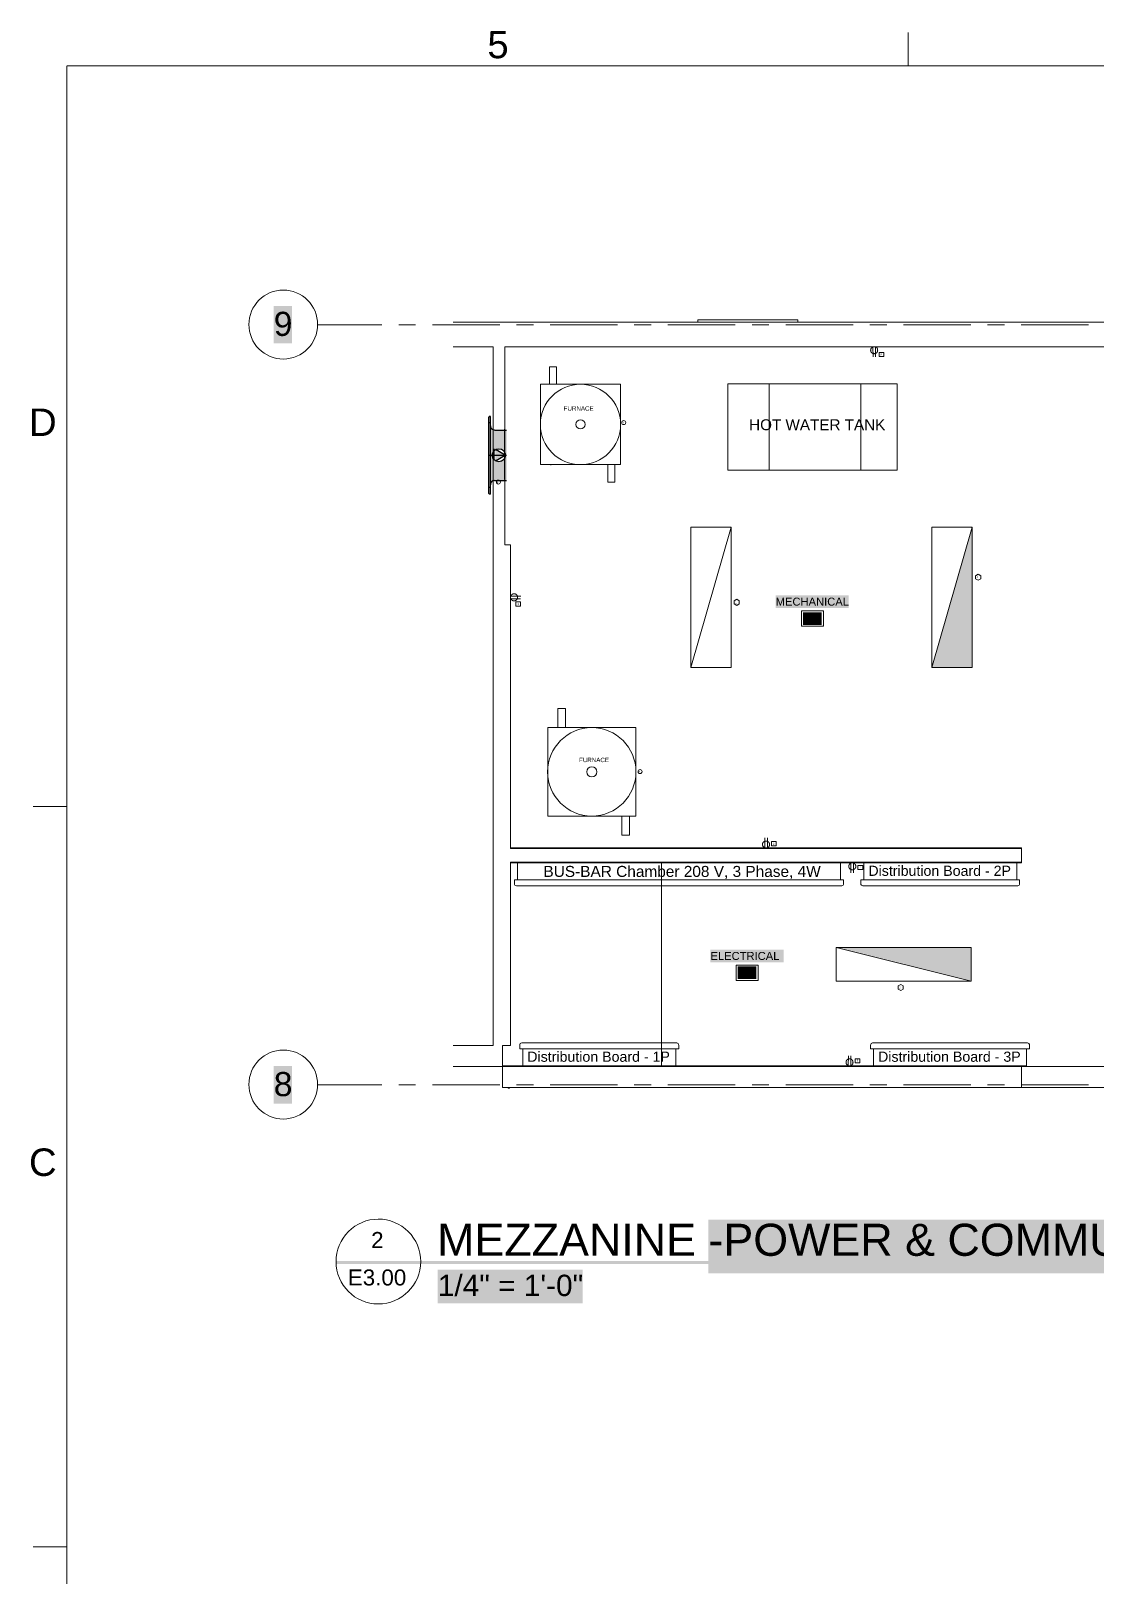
# Model space of a CAD drawing. Header units: inches. Extents: x 0.9 to 36.3, y 0.7 to 23.3.
# Drawn here: x 0.87 to 8.78, y 11.78 to 23.25 of the extents above; entities that cross this region are included whole.
import ezdxf

# ---------------------------------------------------------------- set-up
doc = ezdxf.new("R2010")
doc.units = ezdxf.units.IN
doc.linetypes.add('CENTER', pattern=[50.8, 31.75, -6.35, 6.35, -6.35])
for name, color, linetype, lineweight, true_color in [('Boarder for name', 7, 'Continuous', 5, 0x777777), ('Lights', 7, 'Continuous', 5, 0xff0a0a), ('Numbering Exhaust', 7, 'Continuous', 0, 0x388956), ('Numbering Lights', 1, 'Continuous', 0, 0xff0000), ('PDF_Geometry', 7, 'Continuous', 9, 0x777777)]:
    doc.layers.add(name, color=color, linetype=linetype, lineweight=lineweight, true_color=true_color)
for name, color, linetype, lineweight in [('Furnace', 58, 'Continuous', 5), ('Hot water tank', 28, 'Continuous', 5), ('Numbering Furnace', 58, 'Continuous', 0), ('Numbering Panels', 250, 'Continuous', 0), ('Numbering receptecles', 170, 'Continuous', 0), ('Panels', 12, 'Continuous', 9), ('Receptacles', 170, 'Continuous', 0)]:
    doc.layers.add(name, color=color, linetype=linetype, lineweight=lineweight)
doc.layers.add('PDF_Solid Fills', color=7, linetype='Continuous', true_color=0xffffff)
doc.layers.add('Ventilation Fan', color=7, linetype='Continuous', true_color=0x388956)
doc.layers.add('PDF_Text', color=7, linetype='Continuous')
doc.styles.add('PDF Arial', font='arial.ttf')
doc.styles.add('PDF GillSansMTCondensed', font='arial.ttf')
doc.styles.get("Standard").update_dxf_attribs({"font": 'arial.ttf'})

msp = doc.modelspace()

# ---------------------------------------------------------------- hatches: boundary and pattern name
at = {"layer": 'Lights', "linetype": 'ByBlock', "ltscale": 0.001, "transparency": 33554559}
for points in [[(7.856, 19.568), (7.556, 18.528), (7.856, 18.528)], [(7.848, 16.199), (7.848, 16.449), (6.848, 16.449)]]:
    msp.add_hatch(color=256, dxfattribs=at).paths.add_polyline_path(points)
at = {"layer": 'Ventilation Fan', "linetype": 'CENTER', "ltscale": 0.01, "transparency": 33554559}
h = msp.add_hatch(color=256, dxfattribs=at)
h.dxf.hatch_style = 1
h.paths.add_polyline_path([(4.313, 20.141, -0.622687), (4.391, 20.103), (4.4, 20.103), (4.4, 20.29), (4.313, 20.29)])
h.paths.add_polyline_path([(4.313, 20.29), (4.311, 20.29, -0.414214), (4.28, 20.322), (4.28, 20.103), (4.294, 20.103, -0.232524), (4.313, 20.141)])
h.paths.add_polyline_path([(4.313, 20.065, -0.232524), (4.294, 20.103), (4.28, 20.103), (4.28, 19.884, -0.414214), (4.311, 19.915), (4.313, 19.915)])
h.paths.add_polyline_path([(4.4, 20.103), (4.391, 20.103, -0.622687), (4.313, 20.065), (4.313, 19.915), (4.4, 19.915)])
h.paths.add_polyline_path([(4.391, 20.103), (4.318, 20.103), (4.318, 20.061)], flags=17)
h.paths.add_polyline_path([(4.318, 20.145), (4.318, 20.103), (4.391, 20.103)], flags=17)

# ---------------------------------------------------------------- linework, layer by layer
at = {"layer": 'Boarder for name', "linetype": 'ByBlock'}
for points in [[(6.59, 18.947), (6.753, 18.947), (6.753, 18.834), (6.59, 18.834)], [(6.105, 16.317), (6.269, 16.317), (6.269, 16.204), (6.105, 16.204)]]:
    msp.add_lwpolyline(points, close=True, dxfattribs=at)
at = {"layer": 'Furnace', "linetype": 'ByBlock', "ltscale": 0.001}
for points in [[(4.719, 20.76), (4.772, 20.76), (4.772, 20.63), (4.719, 20.63)], [(4.651, 20.034), (5.247, 20.034), (5.247, 20.63), (4.651, 20.63)], [(4.727, 20.034), (4.729, 20.034), (4.729, 20.033), (4.727, 20.033)], [(4.73, 20.034), (4.732, 20.034), (4.732, 20.033), (4.73, 20.033)], [(4.733, 20.034), (4.735, 20.034), (4.735, 20.033), (4.733, 20.033)], [(5.151, 20.034), (5.204, 20.034), (5.204, 19.904), (5.151, 19.904)], [(4.781, 18.223), (4.839, 18.223), (4.839, 18.081), (4.781, 18.081)], [(4.706, 17.425), (5.361, 17.425), (5.361, 18.081), (4.706, 18.081)], [(4.79, 17.425), (4.791, 17.425), (4.791, 17.423), (4.79, 17.423)], [(4.793, 17.425), (4.795, 17.425), (4.795, 17.423), (4.793, 17.423)], [(4.796, 17.425), (4.798, 17.425), (4.798, 17.423), (4.796, 17.423)], [(5.256, 17.425), (5.314, 17.425), (5.314, 17.282), (5.256, 17.282)]]:
    msp.add_lwpolyline(points, close=True, dxfattribs=at)
for centre, radius in [((4.949, 20.332), 0.298), ((4.949, 20.332), 0.0339), ((5.033, 17.753), 0.328), ((5.033, 17.753), 0.0373)]:
    msp.add_circle(centre, radius, dxfattribs=at)
at = {"layer": 'Hot water tank', "linetype": 'ByBlock', "ltscale": 0.001}
msp.add_lwpolyline([(6.043, 20.632), (7.299, 20.632), (7.299, 19.993), (6.043, 19.993)], close=True, dxfattribs=at)
at = {"layer": 'Hot water tank', "linetype": 'ByBlock', "ltscale": 0.003}
msp.add_lwpolyline([(6.35, 20.632), (7.03, 20.632), (7.03, 19.993), (6.35, 19.993)], close=True, dxfattribs=at)
at = {"layer": 'Lights', "linetype": 'ByBlock'}
for points in [[(5.768, 18.528), (5.768, 19.568), (6.068, 19.568), (5.768, 18.528), (6.068, 18.528), (6.068, 19.568)], [(7.556, 18.528), (7.556, 19.568), (7.856, 19.568), (7.556, 18.528), (7.856, 18.528), (7.856, 19.568)], [(7.848, 16.199), (6.848, 16.199), (6.848, 16.449), (7.848, 16.199), (7.848, 16.449), (6.848, 16.449)]]:
    msp.add_lwpolyline(points, dxfattribs=at)
at = {"layer": 'Numbering Exhaust', "ltscale": 0.001}
msp.add_circle((4.34, 19.904), 0.0149, dxfattribs=at)
at = {"layer": 'Numbering Furnace', "linetype": 'ByBlock', "ltscale": 0.001}
for centre in [(5.27, 20.345), (5.391, 17.755)]:
    msp.add_circle(centre, 0.0149, dxfattribs=at)
at = {"layer": 'Numbering Lights', "linetype": 'ByBlock', "ltscale": 0.001}
for points in [[(7.9, 19.22), (7.881, 19.209), (7.881, 19.186), (7.9, 19.175), (7.92, 19.186), (7.92, 19.209)], [(6.109, 19.034), (6.089, 19.022), (6.089, 18.999), (6.109, 18.988), (6.128, 18.999), (6.128, 19.022)], [(7.326, 16.175), (7.306, 16.164), (7.306, 16.141), (7.326, 16.13), (7.345, 16.141), (7.345, 16.164)]]:
    msp.add_lwpolyline(points, close=True, dxfattribs=at)
at = {"layer": 'Numbering receptecles', "linetype": 'ByBlock', "ltscale": 0.001}
for points in [[(7.165, 20.866), (7.2, 20.866), (7.2, 20.836), (7.165, 20.836)], [(4.469, 19.014), (4.504, 19.014), (4.504, 18.984), (4.469, 18.984)], [(6.366, 17.235), (6.401, 17.235), (6.401, 17.205), (6.366, 17.205)], [(7.009, 17.058), (7.044, 17.058), (7.044, 17.028), (7.009, 17.028)], [(6.988, 15.624), (7.023, 15.624), (7.023, 15.594), (6.988, 15.594)]]:
    msp.add_lwpolyline(points, close=True, dxfattribs=at)
at = {"layer": 'Panels', "linetype": 'ByBlock', "ltscale": 0.001}
for points in [[(6.88, 17.078), (6.88, 16.951), (4.481, 16.951), (4.481, 17.078)], [(8.187, 17.078), (8.187, 16.951), (7.052, 16.951), (7.052, 17.078)], [(4.52, 15.571), (4.52, 15.697), (5.656, 15.697), (5.656, 15.571)], [(7.125, 15.571), (7.125, 15.697), (8.26, 15.697), (8.26, 15.571)]]:
    msp.add_lwpolyline(points, close=True, dxfattribs=at)
for points in [[(6.902, 16.924), (6.902, 16.951), (4.459, 16.951), (4.459, 16.924)], [(8.209, 16.924), (8.209, 16.951), (7.03, 16.951), (7.03, 16.924)], [(4.498, 15.724), (4.498, 15.697), (5.678, 15.697), (5.678, 15.725)], [(7.103, 15.724), (7.103, 15.697), (8.282, 15.697), (8.282, 15.725)]]:
    msp.add_lwpolyline(points, dxfattribs=at)
for points in [[(4.459, 16.924, 0.368033), (4.473, 16.907), (6.888, 16.907, 0.368033), (6.902, 16.924), (6.902, 16.924)], [(5.678, 15.724, 0.368033), (5.663, 15.742), (4.513, 15.742, 0.368033), (4.498, 15.724), (4.498, 15.725)], [(8.282, 15.724, 0.368033), (8.267, 15.742), (7.117, 15.742, 0.368033), (7.103, 15.724), (7.103, 15.725)]]:
    msp.add_lwpolyline(points, format="xyb", dxfattribs=at)
at = {"layer": 'Panels', "ltscale": 0.001}
msp.add_lwpolyline([(7.03, 16.924, 0.368033), (7.045, 16.907), (8.195, 16.907, 0.368033), (8.209, 16.924), (8.209, 16.924)], format="xyb", dxfattribs=at)
at = {"layer": 'PDF_Geometry', "linetype": 'ByBlock'}
for points in [[(7.381, 22.992), (7.381, 23.242)], [(2.998, 21.072), (3.475, 21.072)], [(3.6, 21.072), (3.725, 21.072)], [(3.85, 21.072), (4.35, 21.072)], [(4.005, 15.566), (4.371, 15.566), (4.371, 15.723), (4.43, 15.723), (4.43, 17.083), (8.223, 17.083), (8.223, 17.183), (4.43, 17.183), (4.43, 19.438), (4.388, 19.438), (4.388, 19.478), (4.388, 20.909), (9.33, 20.909), (9.33, 21.092), (4.005, 21.092)], [(4.475, 21.072), (4.6, 21.072)], [(4.723, 21.072), (5.223, 21.072)], [(5.348, 21.072), (5.473, 21.072)], [(5.598, 21.072), (6.098, 21.072)], [(5.818, 21.092), (5.821, 21.092), (5.821, 21.109), (6.563, 21.109), (6.563, 21.092), (5.821, 21.092), (5.821, 21.109), (6.563, 21.109), (6.563, 21.092), (6.566, 21.092)], [(6.223, 21.072), (6.348, 21.072)], [(6.473, 21.072), (6.973, 21.072)], [(6.755, 21.092), (7.505, 21.092)], [(7.098, 21.072), (7.223, 21.072)], [(7.346, 21.072), (7.846, 21.072)], [(7.691, 21.092), (8.441, 21.092)], [(7.971, 21.072), (8.096, 21.072)], [(8.221, 21.072), (8.721, 21.072)], [(4.005, 20.909), (4.301, 20.909), (4.301, 19.478), (4.301, 15.723), (4.005, 15.723)], [(6.566, 20.909), (5.818, 20.909)], [(6.531, 20.909), (5.855, 20.909)], [(5.855, 20.909), (6.531, 20.909), (5.855, 20.909)], [(7.505, 20.909), (6.755, 20.909)], [(8.441, 20.909), (7.691, 20.909)], [(4.301, 15.723), (4.301, 19.478)], [(0.885, 17.496), (1.135, 17.496)], [(4.43, 17.188), (8.223, 17.188), (8.223, 17.186), (8.223, 17.184)], [(4.43, 17.184), (8.223, 17.184), (4.43, 17.184)], [(8.223, 17.183), (4.43, 17.183)], [(8.223, 17.184), (8.223, 17.183), (8.223, 17.184)], [(4.43, 17.083), (8.223, 17.083), (8.223, 17.081), (8.223, 17.079), (8.223, 17.078), (4.43, 17.078)], [(8.05, 15.568), (5.551, 15.568), (5.551, 17.083)], [(8.223, 17.081), (8.223, 17.081)], [(4.371, 15.571), (8.26, 15.571), (8.26, 15.569), (8.26, 15.568), (4.371, 15.568), (8.26, 15.568), (8.26, 15.566), (4.371, 15.566)], [(8.26, 15.568), (8.26, 15.568)], [(2.998, 15.431), (3.475, 15.431)], [(3.6, 15.431), (3.725, 15.431)], [(3.85, 15.431), (4.35, 15.431)], [(4.411, 15.408), (4.411, 15.408)], [(4.421, 15.408), (4.411, 15.408)], [(4.421, 15.408), (4.411, 15.408), (4.421, 15.408)], [(4.421, 15.408), (4.421, 15.408)], [(4.475, 15.431), (4.6, 15.431)], [(4.723, 15.431), (5.223, 15.431)], [(5.348, 15.431), (5.473, 15.431)], [(5.598, 15.431), (6.098, 15.431)], [(6.223, 15.431), (6.348, 15.431)], [(6.473, 15.431), (6.973, 15.431)], [(7.098, 15.431), (7.223, 15.431)], [(7.346, 15.431), (7.846, 15.431)], [(7.971, 15.431), (8.096, 15.431)], [(8.221, 15.431), (8.721, 15.431)], [(3.135, 14.118), (3.135, 14.118)], [(3.763, 14.118), (3.763, 14.118)], [(0.885, 12.001), (1.135, 12.001)]]:
    msp.add_lwpolyline(points, dxfattribs=at)
for points in [[(32.364, 1.008), (1.135, 1.008), (32.364, 1.008), (32.364, 22.993), (1.135, 22.993), (32.364, 22.993)], [(1.135, 1.008), (1.135, 22.992)], [(5.87, 21.109), (6.515, 21.109)], [(6.515, 20.909), (5.87, 20.909)], [(4.43, 17.081), (8.223, 17.081)], [(8.223, 15.566), (4.371, 15.566), (4.371, 15.409), (8.223, 15.409)], [(8.223, 15.409), (10.313, 15.409), (10.313, 15.566), (8.223, 15.566)], [(4.411, 15.408), (4.411, 15.409), (4.421, 15.409), (4.421, 15.408), (4.421, 15.406), (4.421, 15.404), (4.411, 15.404), (4.411, 15.406)]]:
    msp.add_lwpolyline(points, close=True, dxfattribs=at)
for points in [[(2.743, 21.329, 0.416667), (2.488, 21.074, 0.415306), (2.743, 20.817, 0.412859), (2.998, 21.074, 0.414218)], [(2.743, 15.688, 0.416667), (2.488, 15.433, 0.415306), (2.743, 15.176, 0.412859), (2.998, 15.433, 0.414218)], [(3.448, 14.433, 0.415778), (3.135, 14.118, 0.413791), (3.448, 13.803, 0.412698), (3.763, 14.118, 0.414684)]]:
    msp.add_lwpolyline(points, format="xyb", close=True, dxfattribs=at)
at = {"layer": 'PDF_Solid Fills', "linetype": 'ByBlock', "transparency": 33554559}
for points in [[(2.672, 20.934), (2.808, 20.934), (2.672, 21.212), (2.808, 21.212)], [(6.398, 18.969), (6.941, 18.969), (6.398, 19.062), (6.941, 19.062)], [(6.6, 18.844), (6.74, 18.844), (6.6, 18.937), (6.74, 18.937)], [(5.914, 16.339), (6.457, 16.339), (5.914, 16.432), (6.457, 16.432)], [(6.115, 16.216), (6.255, 16.216), (6.115, 16.309), (6.255, 16.309)], [(2.672, 15.291), (2.808, 15.291), (2.672, 15.569), (2.808, 15.569)], [(5.897, 14.03), (10.916, 14.03), (5.897, 14.429), (10.916, 14.429)], [(3.89, 13.809), (4.695, 13.809), (3.89, 14.059), (4.695, 14.059)], [(4.695, 13.809), (4.766, 13.809), (4.695, 14.059), (4.766, 14.059)], [(4.766, 13.809), (4.966, 13.809), (4.766, 14.059), (4.966, 14.059)]]:
    msp.add_solid(points, dxfattribs=at)
at = {"layer": 'PDF_Solid Fills', "color": 7, "linetype": 'ByBlock', "transparency": 33554559}
msp.add_solid([(3.135, 14.099), (10.886, 14.099), (3.135, 14.123), (10.886, 14.123)], dxfattribs=at)
at = {"layer": 'Receptacles', "linetype": 'ByBlock'}
for points in [[(7.121, 20.834), (7.12, 20.908)], [(7.14, 20.834), (7.14, 20.907)], [(4.505, 19.057), (4.431, 19.057)], [(4.504, 19.037), (4.432, 19.038)], [(6.318, 17.262), (6.318, 17.189)], [(6.337, 17.262), (6.337, 17.19)], [(6.956, 17.003), (6.957, 17.076)], [(6.975, 17.003), (6.976, 17.076)], [(6.938, 15.646), (6.937, 15.573)], [(6.957, 15.646), (6.957, 15.573)]]:
    msp.add_lwpolyline(points, dxfattribs=at)
for points in [[(7.129, 20.909), (7.136, 20.909), (7.143, 20.907), (7.148, 20.902), (7.153, 20.897), (7.155, 20.89), (7.155, 20.883), (7.156, 20.869), (7.145, 20.857), (7.13, 20.857), (7.115, 20.857), (7.103, 20.868), (7.103, 20.883), (7.103, 20.897), (7.115, 20.909), (7.129, 20.909)], [(4.43, 19.048), (4.43, 19.041), (4.432, 19.035), (4.437, 19.03), (4.442, 19.025), (4.449, 19.022), (4.455, 19.022), (4.47, 19.022), (4.481, 19.033), (4.482, 19.048), (4.482, 19.063), (4.471, 19.075), (4.456, 19.075), (4.442, 19.075), (4.43, 19.063), (4.43, 19.048)], [(6.326, 17.188), (6.333, 17.188), (6.34, 17.19), (6.345, 17.195), (6.35, 17.2), (6.353, 17.206), (6.353, 17.213), (6.353, 17.228), (6.342, 17.239), (6.327, 17.239), (6.312, 17.24), (6.3, 17.229), (6.3, 17.214), (6.3, 17.2), (6.312, 17.188), (6.326, 17.188)], [(6.967, 17.078), (6.96, 17.078), (6.953, 17.075), (6.948, 17.07), (6.943, 17.065), (6.941, 17.059), (6.941, 17.052), (6.941, 17.037), (6.952, 17.026), (6.966, 17.026), (6.981, 17.026), (6.993, 17.037), (6.993, 17.051), (6.993, 17.066), (6.982, 17.077), (6.967, 17.078)], [(6.946, 15.571), (6.953, 15.571), (6.96, 15.574), (6.965, 15.578), (6.97, 15.583), (6.972, 15.59), (6.972, 15.597), (6.972, 15.611), (6.961, 15.623), (6.947, 15.623), (6.932, 15.623), (6.92, 15.612), (6.92, 15.597), (6.92, 15.583), (6.931, 15.571), (6.946, 15.571)]]:
    msp.add_rational_spline(points, [1, 0.948448710105, 0.948448710105, 1, 0.948448710105, 0.948448710105, 1, 1, 1, 1, 1, 1, 1, 1, 1, 1], degree=3, knots=[0, 0, 0, 0, 0.79168, 0.79168, 0.79168, 1.583359, 1.583359, 1.583359, 2.583359, 2.583359, 2.583359, 3.583359, 3.583359, 3.583359, 4.583359, 4.583359, 4.583359, 4.583359], dxfattribs=at)
at = {"layer": 'Ventilation Fan', "linetype": 'ByBlock'}
for p, q in [((4.281, 20.343), (4.265, 20.343)), ((4.269, 19.82), (4.269, 20.386)), ((4.28, 20.391), (4.274, 20.391)), ((4.28, 20.322), (4.28, 20.391)), ((4.28, 19.884), (4.28, 20.322)), ((4.311, 20.29), (4.4, 20.29)), ((4.388, 19.922), (4.388, 20.297)), ((4.269, 20.103), (4.4, 20.103)), ((4.281, 19.863), (4.265, 19.863)), ((4.28, 19.815), (4.28, 19.884)), ((4.311, 19.915), (4.4, 19.915)), ((4.28, 19.815), (4.274, 19.815))]:
    msp.add_line(p, q, dxfattribs=at)
for points in [[(4.306, 20.151), (4.306, 20.068)], [(4.391, 20.103), (4.318, 20.145)], [(4.318, 20.061), (4.391, 20.103)]]:
    msp.add_lwpolyline(points, dxfattribs=at)
msp.add_circle((4.343, 20.103), 0.0484, dxfattribs=at)
for centre, radius, start, end in [((4.274, 20.386), 0.00554, 90, 180), ((4.311, 20.322), 0.0312, 180, 270), ((4.311, 19.884), 0.0312, 90, 180), ((4.274, 19.82), 0.00554, 180, 270)]:
    msp.add_arc(centre, radius, start, end, dxfattribs=at)

# ---------------------------------------------------------------- texts
at = {"layer": 'Furnace', "linetype": 'ByBlock', "ltscale": 0.003, "char_height": 0.033, "attachment_point": 1}
for insert in [(4.824, 20.467), (4.938, 17.858)]:
    msp.add_mtext('FURNACE', dxfattribs=dict(at, insert=insert))
at = {"layer": 'Hot water tank', "linetype": 'ByBlock', "ltscale": 0.001}
msp.add_text('HOT WATER TANK', height=0.0809, dxfattribs=at).set_placement((6.201, 20.289))
at = {"layer": 'Numbering Exhaust', "ltscale": 0.001}
msp.add_text('1', height=0.0131, dxfattribs=at).set_placement((4.33, 19.898))
at = {"layer": 'Numbering Furnace', "linetype": 'ByBlock', "ltscale": 0.001}
for s, p in [('3', (5.26, 20.339)), ('4', (5.381, 17.749))]:
    msp.add_text(s, height=0.0131, dxfattribs=at).set_placement(p)
at = {"layer": 'Numbering Lights', "linetype": 'ByBlock', "ltscale": 0.001}
for s, p in [('3', (7.89, 19.191)), ('1', (6.098, 19.005)), ('2', (7.315, 16.146))]:
    msp.add_text(s, height=0.0131, dxfattribs=at).set_placement(p)
at = {"layer": 'Numbering Panels', "linetype": 'ByBlock', "ltscale": 0.001}
for s, height, p in [('BUS-BAR Chamber 208 V, 3 Phase, 4W', 0.08183, (4.674, 16.973)), ('Distribution Board - 2P', 0.07535, (7.086, 16.981)), ('Distribution Board - 1P', 0.07535, (4.554, 15.601)), ('Distribution Board - 3P', 0.07535, (7.158, 15.601))]:
    msp.add_text(s, height=height, dxfattribs=at).set_placement(p)
at = {"layer": 'Numbering receptecles', "linetype": 'ByBlock', "ltscale": 0.001}
for s, p in [('5', (7.177, 20.844)), ('1', (4.481, 18.992)), ('2', (6.378, 17.213)), ('4', (7.022, 17.038)), ('3', (7, 15.603))]:
    msp.add_text(s, height=0.0131, dxfattribs=at).set_placement(p)
at = {"layer": 'PDF_Text', "linetype": 'ByBlock', "attachment_point": 4}
for s, insert, char_height, style in [('5', (4.258, 23.15), 0.203, 'PDF GillSansMTCondensed'), ('D', (0.855, 20.348), 0.204, 'PDF GillSansMTCondensed'), ('MECHANICAL', (6.398, 19.016), 0.0594, 'PDF Arial'), ('203', (6.6, 18.891), 0.0594, 'PDF Arial'), ('ELECTRICAL', (5.914, 16.386), 0.0594, 'PDF Arial'), ('202', (6.116, 16.262), 0.0594, 'PDF Arial'), ('C', (0.855, 14.854), 0.204, 'PDF GillSansMTCondensed'), ('MEZZANINE -POWER & COMMUNICATIONS', (3.885, 14.278), 0.23811, 'PDF Arial'), ('2    ', (3.395, 14.278), 0.1188, 'PDF Arial'), ('E3.00', (3.222, 13.999), 0.1188, 'PDF Arial'), ('1/4" = 1\'-0"', (3.89, 13.94), 0.15845, 'PDF Arial')]:
    msp.add_mtext(s, dxfattribs=dict(at, insert=insert, char_height=char_height, style=style))
at = {"layer": 'PDF_Text', "color": 8, "linetype": 'ByBlock', "true_color": 0x777777, "char_height": 0.179, "attachment_point": 4, "style": 'PDF Arial'}
for s, insert in [('9', (2.672, 21.077)), ('8', (2.672, 15.434))]:
    msp.add_mtext(s, dxfattribs=dict(at, insert=insert))

doc.saveas('drawing.dxf')
